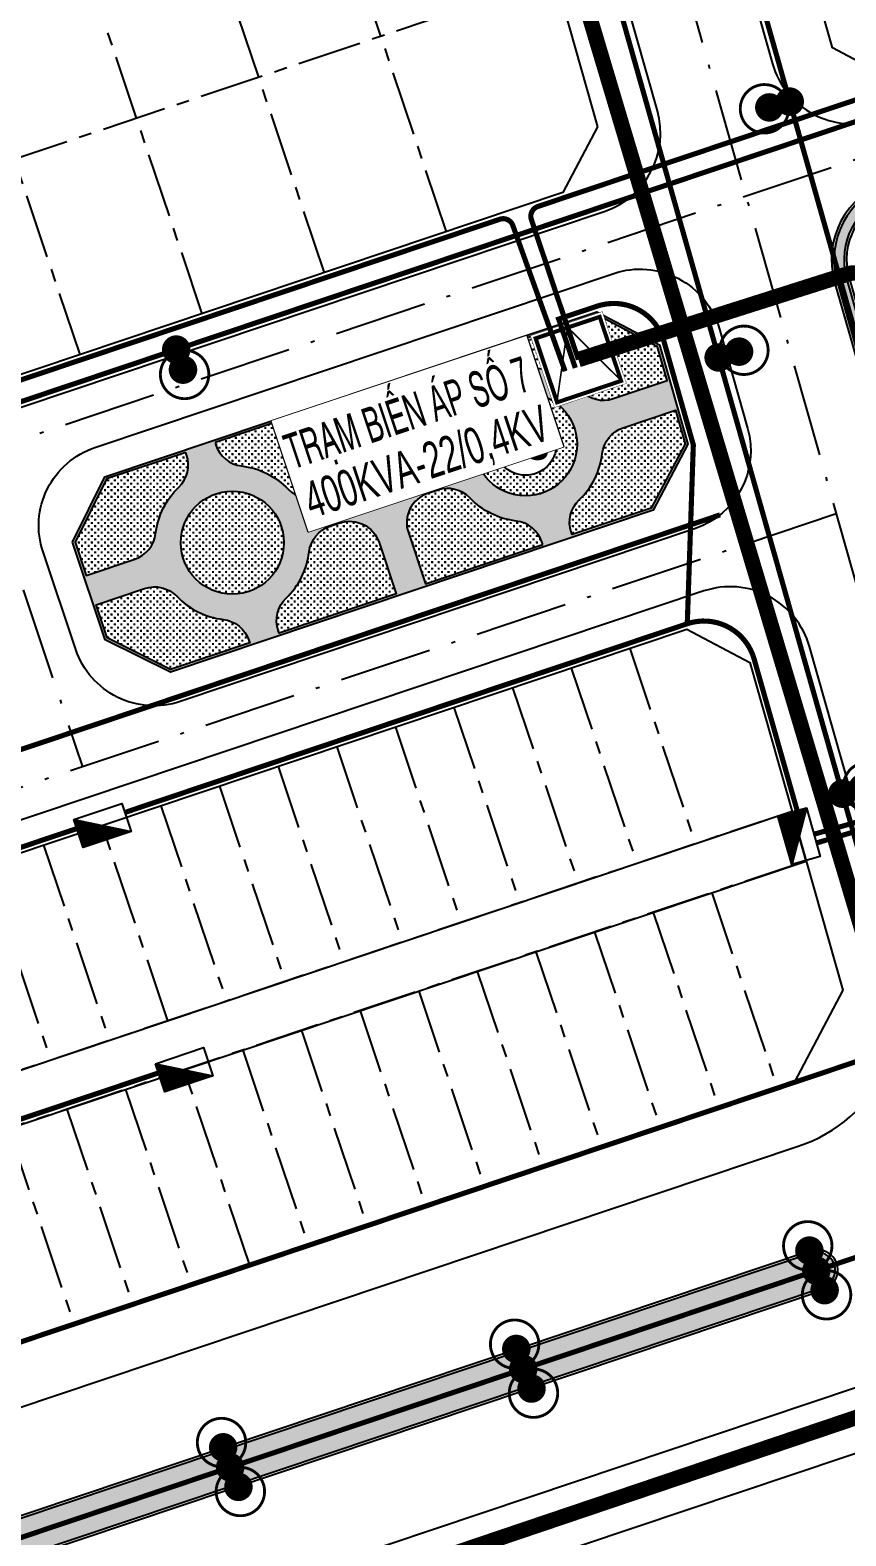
# Model space of a CAD drawing. Header units: metres. Extents: x 566107 to 571261, y 2062953 to 2068466.
# Drawn here: x 568431.6 to 568510.7, y 2065959.3 to 2066105.4 of the extents above; entities that cross this region are included whole.
import ezdxf
from ezdxf.enums import TextEntityAlignment as Align

# ---------------------------------------------------------------- set-up
doc = ezdxf.new("R2010")
doc.units = ezdxf.units.M
for name, pattern in [('ACAD_ISO10W100', [18.5, 12, -3, 0.5, -3]), ('CENTER', [2, 1.25, -0.25, 0.25, -0.25]), ('DOT', [0.25, 0, -0.25]), ('HIDDEN', [0.375, 0.25, -0.125])]:
    doc.linetypes.add(name, pattern=pattern)
for name, color, linetype in [('BoThamCo', 94, 'CONTINUOUS'), ('ChiaLo', 128, 'CENTER'), ('Dien', 1, 'CONTINUOUS'), ('Dien CS', 2, 'CONTINUOUS'), ('DIEN QH', 6, 'CONTINUOUS'), ('Dien SH', 6, 'CONTINUOUS'), ('DIENQH', 1, 'CONTINUOUS'), ('ghi_chu', 7, 'CONTINUOUS'), ('hacth sdd', 8, 'CONTINUOUS'), ('hatchViaHe+LogDg', 129, 'CONTINUOUS'), ('LogDg', 7, 'CONTINUOUS'), ('RANHGIOI', 2, 'HIDDEN'), ('TimDg', 222, 'CONTINUOUS'), ('ViaHeS', 32, 'CONTINUOUS')]:
    doc.layers.add(name, color=color, linetype=linetype)
doc.styles.add('ARIALB', font='VHARIALB.TTF', dxfattribs={"width": 0.75})
doc.styles.add('KTEN', font='VHARIALN.TTF')
doc.styles.get("Standard").update_dxf_attribs({"font": 'VHARIALN.TTF'})
doc.styles.add('style3', font='VHARIALN.TTF')
doc.linetypes.add('DD0', pattern='A,12.7,-5.08,["0,4kV",Standard,S=2.54,R=0,X=-2.54,Y=-1.27],-9.35', length=27.13)
doc.linetypes.add('DIEN22KV', pattern='A,12.7,-5.08,["22KV",Standard,S=2.54,R=0,X=-2.54,Y=-1.27],-9.08', length=26.86)
doc.linetypes.add('DIEN35KV', pattern='A,12.7,-5.08,["35KV",Standard,S=2.54,R=0,X=-2.54,Y=-1.27],-9.08', length=26.86)
doc.linetypes.add('DIENCS_LINE', pattern='A,12.7,-5.08,["CS",Standard,S=2.54,R=0,X=-2.54,Y=-1.27],-6.35', length=24.13)
pattern_1 = [(0, (568078.4122556136, 2065965.172538756), (0.3175, 0.3175), [0.15875, -0.4762500000000001]), (90, (568078.4916306136, 2065965.093163756), (-0.3175, 0.3175), [0.15875, -0.4762500000000001])]

# ---------------------------------------------------------------- blocks, each defined once
blk = doc.blocks.new('dsl')
at = {"color": 158, "linetype": 'DOT'}
blk.add_wipeout([(0, 1.5), (0.33644860936327353, 1.4617805352900177), (0.7271365341730276, 1.3119727361482205), (1.0179708990035576, 1.1016965319868746), (1.2342348857782783, 0.8524460373446345), (1.3543988210148825, 0.6446734317579512), (1.4417184349149323, 0.4140627419110956), (1.5, 0), (1.4408082852605588, -0.41721874987695173), (1.3263853264506624, -0.7005012247245759), (1.1508682344574481, -0.9620303045958281), (0.9135099182603594, -1.1897477167658508), (0.6119164755800454, -1.3695102143101394), (0.38024214177858096, -1.4510051391553134), (0, -1.5), (-0.4646015835460416, -1.4262346820905236), (-0.7918897030176879, -1.2739351231138016), (-1.1446356684900818, -0.9694375619291122), (-1.3156433532713265, -0.7204738487488953), (-1.4267119241412873, -0.46313398238271475), (-1.493310356047019, -0.14150682114990332), (-1.5, 0), (-1.4614062352338948, 0.3380707260221243), (-1.3372086829040484, 0.6796123441309305), (-1.1726255954709188, 0.9353871992789777), (-0.9171726725762708, 1.1869264040143435), (-0.6270318645983934, 1.362655877601469), (-0.2542087298352414, 1.478302378207502)], dxfattribs=at).dxf.layer = 'ghi_chu'
at = {"layer": 'ghi_chu', "color": 32}
blk.add_circle((0, 0), 1.5, dxfattribs=at)
at = {"layer": 'ghi_chu', "style": 'ARIALB'}
blk.add_attdef('01', text='', height=1.5, dxfattribs=at).set_placement((0, -0.75), align=Align.CENTER)
blk = doc.blocks.new('tbaQH')
at = {"layer": 'DIEN QH', "color": 1, "const_width": 0.1866239999999999}
blk.add_lwpolyline([(-9.053417123966673, -9.007060043565934), (10.1559498450525, -9.007060043007142), (10.1559498450525, 10.20230692489444), (-9.053417124525467, 10.20230692489444)], close=True, dxfattribs=at)
at = {"linetype": 'Continuous'}
blk.add_wipeout([(-9.053417123966673, 10.202306924961597), (10.155949845285077, 10.202306924961597), (10.155949845285077, -9.007060043565934), (-9.053417123966673, -9.007060043565934)], dxfattribs=at).dxf.layer = 'DIEN QH'
at = {"layer": 'DIEN QH', "color": 1}
for points, const_width in [([(-8.0465038792424, -8.003846961498269), (9.150037197283643, -8.003846961498269), (9.150037197283643, 9.192694115027777), (-8.0465038792424, 9.192694115027777)], 1.0368), ([(-8.113529908769587, -8.003846961498269), (9.207057257256647, -8.003846961498269), (0.5517666584618294, 9.234575191088013)], 0.4147199999999999)]:
    blk.add_lwpolyline(points, close=True, dxfattribs=dict(at, const_width=const_width))
blk = doc.blocks.new('cluong')
at = {"linetype": 'Continuous'}
blk.add_wipeout([(-8.175465915530367, 4.082034842994972), (9.200717352745414, 4.082034842982694), (9.200717352745414, -3.489652347628521), (-8.175465915530367, -3.489652347628862)], dxfattribs=at).dxf.layer = 'DIEN QH'
at = {"layer": 'DIENQH', "color": 4}
blk.add_lwpolyline([(-8.175465915530367, 4.082034842982694), (9.200717352745414, 4.082034842982694), (9.200717352745414, -3.489652347628635), (-8.175465915530367, -3.489652347628635)], close=True, dxfattribs=at)
at = {"linetype": 'Continuous'}
blk.add_wipeout([(-8.17546591553105, 4.082034842982807), (9.20071735274405, 4.082034842982807), (9.20071735274405, -3.4896523476286347), (-8.17546591553105, -3.4896523476286347)], dxfattribs=at).dxf.layer = 'DIEN QH'
at = {"layer": 'DIENQH', "color": 7, "style": 'style3', "width": 0.75}
for tag, p in [('TENTBA', (-3.678088293129804, 0.9659584685280151)), ('CONGTBA', (-4.848835408351988, -2.704138502759406))]:
    blk.add_attdef(tag, p, '', height=2.399999999906868, dxfattribs=at)
blk = doc.blocks.new('TCT')
at = {"layer": 'Dien SH', "linetype": 'ACAD_ISO10W100'}
h = blk.add_hatch(dxfattribs=at)
h.set_pattern_fill('ANSI31', color=8, scale=0.2, angle=359.8821450780735, style=0)
h.set_pattern_definition([(44.88214507807346, (4489.845164539991, -1045.592616699636), (-0.01764126996163365, 0.01771399430226742), [])])
h.paths.add_polyline_path([(-0.8581047976622358, 0.5049081214237958), (-2.414953387225978, -0.262628068914637), (-2.417317806510255, -1.412101125111803), (2.405679001938552, -1.422021833481267)])
h.paths.add_polyline_path([(-0.8581047976622358, 0.5049081214237958), (-2.411488130805083, 1.422021833714098), (-2.414953387225978, -0.262628068914637)])
at = {"layer": 'Dien SH', "color": 4, "linetype": 'ACAD_ISO10W100'}
blk.add_line((-2.411508536781184, 1.412101365625858), (2.4115085368976, -1.412101365625858), dxfattribs=at)
at = {"layer": 'Dien SH', "color": 4, "linetype": 'Continuous'}
blk.add_lwpolyline([(-2.411508536781184, 1.412101365625858), (2.411508677410893, 1.412101125577465), (2.4115085368976, -1.412101365625858), (-2.411508677876554, -1.412101125344634)], close=True, dxfattribs=at)
blk = doc.blocks.new('cs12')
at = {"layer": 'Dien CS', "color": 7, "linetype": 'Continuous', "ltscale": 20}
for points, const_width in [([(1.738124508876354, 0.9654597032349557, 1), (-1.738124508876354, 4.129747934639454, 1)], 0.2765145599999999), ([(0.5112130908528343, 1.592490859562531, 1), (-0.5112130909692496, 2.523163869744167, 1)], 1.3825728), ([(0.5112130906200036, 0.4653365048579872, -1), (-0.5112130905035883, -0.4653365048579872, -1)], 1.3825728)]:
    blk.add_lwpolyline(points, format="xyb", close=True, dxfattribs=dict(at, const_width=const_width))
blk = doc.blocks.new('CS01')
at = {"layer": 'Dien CS', "color": 7, "linetype": 'Continuous', "ltscale": 20}
for points, const_width in [([(0.5112130906200036, 0.4653365048579872, -1), (-0.5112130906200036, -0.4653365048579872, -1)], 1.3825728), ([(1.738124508876354, -0.965459703002125, -1), (-1.738124508527108, -4.129747934872285, -1)], 0.2765145599999999), ([(0.5112130909692496, -1.592490859562531, -1), (-0.511213090736419, -2.523163869744167, -1)], 1.3825728)]:
    blk.add_lwpolyline(points, format="xyb", close=True, dxfattribs=dict(at, const_width=const_width))

msp = doc.modelspace()

# ---------------------------------------------------------------- hatches: boundary and pattern name
at = {"layer": 'hacth sdd'}
h = msp.add_hatch(dxfattribs=at)
h.set_pattern_fill('CROSS', color=64, scale=0.05, style=0)
h.set_pattern_definition([(0, (568509.6369455474, 2066071.722147019), (0.3175, 0.3175), [0.15875, -0.4762500000000001]), (90, (568509.7163205474, 2066071.642772019), (-0.3175, 0.3175), [0.15875, -0.4762500000000001])])
edge = h.paths.add_edge_path()
edge.add_arc((568517.3448232812, 2066083.10775291), 7.750000000162574, 108.5514997310788, 195.847635484185)
edge.add_line((568509.8893907969, 2066080.991381848), (568512.4184256666, 2066072.082240604))
edge.add_arc((568512.8994213109, 2066072.218780672), 0.5000000000263506, 195.8476354566438, 285.8476354731199)
edge.add_arc((568512.8994213106, 2066072.218780672), 0.5000000002337133, 285.8476354915003, 375.8476354786671)
edge.add_line((568513.380416955, 2066072.355320741), (568510.8513820854, 2066081.264461985))
edge.add_arc((568517.3448232809, 2066083.10775291), 6.749999999734002, 108.55149973139831, 195.8476354869036, ccw=False)
edge.add_line((568515.1972640762, 2066089.507009856), (568554.7653288923, 2066102.785858092))
edge.add_arc((568554.6062504327, 2066103.259877125), 0.4999999998644963, 288.5514997353313, 378.5514997479784)
edge.add_arc((568554.6062504324, 2066103.259877126), 0.4999999999741136, 18.55149968890169, 108.5514997141958)
edge.add_line((568554.447171973, 2066103.733896159), (568514.8791071571, 2066090.455047922))
h = msp.add_hatch(dxfattribs=at)
h.set_pattern_fill('CROSS', color=64, scale=0.05, style=0)
h.set_pattern_definition(pattern_1)
edge = h.paths.add_edge_path()
edge.add_line((568477.9726287668, 2066074.904985123), (568478.0563571748, 2066074.655492771))
edge.add_arc((568480.9004713725, 2066075.609963529), 2.99999999966623, 198.5514997416406, 263.174566222703)
edge.add_arc((568479.6526016312, 2066065.1843786), 7.500000000323438, 43.928433254423226, 83.17456621341228, ccw=False)
edge.add_arc((568487.2147742867, 2066072.468851452), 2.999999999623991, 223.9284332639866, 288.5514997444557)
edge.add_line((568488.1692450449, 2066069.624737254), (568493.3879332124, 2066071.376103374))
edge.add_line((568493.3879332124, 2066071.376103374), (568492.4555682057, 2066074.660586176))
edge.add_line((568492.4555682057, 2066074.660586176), (568486.5393228115, 2066077.779925574))
edge.add_line((568486.5393228115, 2066077.779925574), (568477.9726287668, 2066074.904985123))
h = msp.add_hatch(dxfattribs=at)
h.set_pattern_fill('CROSS', color=64, scale=0.05, style=0)
h.set_pattern_definition(pattern_1)
edge = h.paths.add_edge_path()
edge.add_line((568475.1285145686, 2066073.950514365), (568463.7520577757, 2066070.132631335))
edge.add_line((568463.7520577757, 2066070.132631335), (568465.4223816019, 2066065.155431488))
edge.add_arc((568468.2664958005, 2066066.109902246), 3.00000000029064, 198.5514997282575, 288.5514997205192)
edge.add_line((568469.2209665577, 2066063.265788047), (568470.1814874603, 2066063.588134145))
edge.add_arc((568469.2270167026, 2066066.432248343), 3.000000000069907, 288.5514997296723, 353.1745662053063)
edge.add_arc((568479.652601631, 2066065.1843786), 7.499999999638825, 133.9284332631316, 173.174566204725, ccw=False)
edge.add_arc((568472.368128778, 2066072.746551255), 3.000000000857007, 313.9284332659994, 378.5514997338594)
edge.add_line((568475.212242977, 2066073.701022013), (568475.1285145688, 2066073.950514365))
h = msp.add_hatch(dxfattribs=at)
h.set_pattern_fill('CROSS', color=64, scale=0.05, style=0)
h.set_pattern_definition(pattern_1)
edge = h.paths.add_edge_path()
edge.add_arc((568479.6526016314, 2066065.1843786), 5, 0, 360)
h = msp.add_hatch(dxfattribs=at)
h.set_pattern_fill('CROSS', color=64, scale=0.05, style=0)
h.set_pattern_definition(pattern_1)
edge = h.paths.add_edge_path()
edge.add_line((568449.5314867846, 2066065.360277547), (568449.6152151925, 2066065.110785194))
edge.add_arc((568452.4593293904, 2066066.065255952), 2.999999999702519, 198.5514997367175, 263.1745662133441)
edge.add_arc((568451.2114596486, 2066055.639671023), 7.499999999874913, 43.928433263155114, 83.17456621210653, ccw=False)
edge.add_arc((568458.7736323038, 2066062.924143875), 3.000000000133208, 223.9284332484441, 288.5514997240419)
edge.add_line((568459.7281030612, 2066060.080029677), (568460.6886239629, 2066060.402375775))
edge.add_arc((568459.7341532053, 2066063.246489973), 2.999999999849175, 288.5514997310871, 378.551499733888)
edge.add_line((568462.5782674036, 2066064.200960731), (568460.9079435774, 2066069.178160577))
edge.add_line((568460.9079435774, 2066069.178160577), (568449.5314867846, 2066065.360277546))
h = msp.add_hatch(dxfattribs=at)
h.set_pattern_fill('CROSS', color=64, scale=0.05, style=0)
h.set_pattern_definition(pattern_1)
edge = h.paths.add_edge_path()
edge.add_line((568489.1237158024, 2066066.780623055), (568494.2080867046, 2066068.486912961))
edge.add_line((568494.2080867046, 2066068.486912961), (568495.1358908078, 2066065.218497051))
edge.add_line((568495.1358908078, 2066065.218497051), (568491.8544866587, 2066058.994874127))
edge.add_line((568491.8544866587, 2066058.994874127), (568484.1766886921, 2066056.418242834))
edge.add_line((568484.1766886921, 2066056.418242834), (568484.0929602843, 2066056.667735186))
edge.add_arc((568486.9370744826, 2066057.622205944), 3.000000000107694, 133.9284332515878, 198.551499738811, ccw=False)
edge.add_arc((568479.6526016314, 2066065.1843786), 7.499999999952647, 313.9284332524781, 353.174566203276)
edge.add_arc((568490.0781865598, 2066063.936508857), 2.999999999850977, 108.551499731087, 173.1745662091931, ccw=False)
h = msp.add_hatch(dxfattribs=at)
h.set_pattern_fill('CROSS', color=64, scale=0.05, style=0)
h.set_pattern_definition(pattern_1)
edge = h.paths.add_edge_path()
edge.add_line((568446.6873725861, 2066064.405806789), (568439.0095746199, 2066061.829175497))
edge.add_line((568439.0095746199, 2066061.829175497), (568435.9524128438, 2066055.683630532))
edge.add_line((568435.9524128438, 2066055.683630532), (568437.0330158329, 2066052.463669858))
edge.add_line((568437.0330158329, 2066052.463669858), (568441.7403454769, 2066054.043426569))
edge.add_arc((568440.7858747193, 2066056.887540767), 3.000000000069907, 288.5514997296723, 353.1745662050421)
edge.add_arc((568451.2114596482, 2066055.639671024), 7.500000000387709, 133.9284332563211, 173.174566201827, ccw=False)
edge.add_arc((568443.9269867965, 2066063.201843679), 2.999999999633228, 313.9284332545552, 378.5514997289935)
edge.add_line((568446.7711009943, 2066064.156314437), (568446.6873725863, 2066064.405806789))
h = msp.add_hatch(dxfattribs=at)
h.set_pattern_fill('CROSS', color=64, scale=0.05, style=0)
h.set_pattern_definition(pattern_1)
edge = h.paths.add_edge_path()
edge.add_arc((568451.2114596479, 2066055.639671024), 5, 0, 360)
h = msp.add_hatch(dxfattribs=at)
h.set_pattern_fill('CROSS', color=64, scale=0.05, style=0)
h.set_pattern_definition(pattern_1)
edge = h.paths.add_edge_path()
edge.add_line((568481.332574494, 2066055.463772076), (568481.2488460855, 2066055.713264429))
edge.add_arc((568478.4047318866, 2066054.758793672), 3.000000000547661, 18.55149972191972, 83.17456618843818)
edge.add_arc((568479.6526016304, 2066065.1843786), 7.499999999481728, 223.9284332631081, 263.17456620726847, ccw=False)
edge.add_arc((568472.0904289755, 2066057.899905748), 3.000000000049365, 43.92843324998658, 108.5514997254566)
edge.add_line((568471.1359582181, 2066060.744019947), (568470.1754373156, 2066060.421673849))
edge.add_arc((568471.1299080732, 2066057.577559651), 3.000000000069907, 108.5514997296723, 198.5514997310871)
edge.add_line((568468.2857938751, 2066056.623088893), (568469.9561177009, 2066051.645889046))
edge.add_line((568469.9561177009, 2066051.645889046), (568481.3325744941, 2066055.463772077))
h = msp.add_hatch(dxfattribs=at)
h.set_pattern_fill('CROSS', color=64, scale=0.05, style=0)
h.set_pattern_definition(pattern_1)
edge = h.paths.add_edge_path()
edge.add_line((568460.6825738187, 2066057.235915479), (568461.6430947208, 2066057.558261576))
edge.add_arc((568462.5975654782, 2066054.714147378), 2.99999999999583, 18.55149972545661, 108.55149972545661, ccw=False)
edge.add_line((568465.4416796765, 2066055.668618135), (568467.1120035026, 2066050.691418289))
edge.add_line((568467.1120035026, 2066050.691418289), (568455.73554671, 2066046.873535258))
edge.add_line((568455.73554671, 2066046.873535258), (568455.6518183015, 2066047.12302761))
edge.add_arc((568458.4959325, 2066048.077498368), 3.000000000328427, 133.928433261078, 198.5514997373963, ccw=False)
edge.add_arc((568451.2114596486, 2066055.639671023), 7.49999999928806, 313.928433254899, 353.1745662008758)
edge.add_arc((568461.6370445768, 2066054.39180128), 3.000000000313338, 108.551499733888, 173.17456621025, ccw=False)
h = msp.add_hatch(dxfattribs=at)
h.set_pattern_fill('CROSS', color=64, scale=0.05, style=0)
h.set_pattern_definition(pattern_1)
edge = h.paths.add_edge_path()
edge.add_arc((568443.6492869927, 2066048.355198172), 2.999999999997328, 43.928433268849176, 108.55149973951839, ccw=False)
edge.add_arc((568451.2114596488, 2066055.639671024), 7.500000000533391, 223.9284332506741, 263.1745661992836)
edge.add_arc((568449.963589905, 2066045.214086095), 2.999999999966568, 18.551499744441514, 83.17456620945728, ccw=False)
edge.add_line((568452.807704103, 2066046.168556853), (568452.8914325113, 2066045.9190645))
edge.add_line((568452.8914325113, 2066045.9190645), (568445.2136345448, 2066043.342433208))
edge.add_line((568445.2136345448, 2066043.342433208), (568439.0680895804, 2066046.399594983))
edge.add_line((568439.0680895804, 2066046.399594983), (568437.9874865905, 2066049.61955566))
edge.add_line((568437.9874865905, 2066049.61955566), (568442.6948162346, 2066051.19931237))
h = msp.add_hatch(dxfattribs=at)
h.set_pattern_fill('CROSS', color=64, scale=0.05, style=0)
h.set_pattern_definition([(0, (568124.4922125977, 2065856.434559209), (0.3175, 0.3175), [0.15875, -0.4762500000000001]), (90, (568124.5715875977, 2065856.355184209), (-0.3175, 0.3175), [0.15875, -0.4762500000000001])])
edge = h.paths.add_edge_path()
edge.add_line((568507.4016826156, 2065986.683880588), (568218.8903567226, 2065889.860896478))
edge.add_arc((568219.1289744121, 2065889.149867929), 0.7499999998152637, 108.551499739547, 198.5514997423194)
edge.add_line((568218.4179458625, 2065888.911250239), (568219.0542454217, 2065887.015216656))
edge.add_arc((568219.7652739711, 2065887.253834346), 0.7499999998145147, 198.5514997114234, 288.5514997311157)
edge.add_line((568220.0038916605, 2065886.542805796), (568508.5152175536, 2065983.365789906))
edge.add_arc((568507.9584500846, 2065985.024835247), 1.749977559046246, 288.5514997359101, 468.5514997322966)
at = {"layer": 'hatchViaHe+LogDg'}
h = msp.add_hatch(dxfattribs=at)
h.set_pattern_fill('PHANTSQR', color=256, angle=322.0000000000001, style=0, pattern_type=2)
h.set_pattern_definition([(322.0000000000001, (568435.7454979595, 2066043.023224545), (0.6156614753256582, 0.788010753606722), [0.18, -0.15, 0.18, -0.15, 0.18, -0.16]), (52.00000000000006, (568436.5197207709, 2066042.519856848), (-0.788010753606722, 0.6156614753256582), [0.18, -0.15, 0.18, -0.15, 0.18, -0.16])])
h.paths.add_polyline_path([(568435.6824570992, 2066055.702263859), (568438.8318628336, 2066062.033238785), (568486.5612483298, 2066078.050986162), (568492.6668393456, 2066074.831814316), (568495.4037279196, 2066065.190457779), (568492.0289382746, 2066058.789716741), (568445.1950012181, 2066043.072477463), (568438.8640262914, 2066046.221883198)])
edge = h.paths.add_edge_path(flags=16)
edge.add_line((568475.1285145686, 2066073.950514365), (568463.7520577757, 2066070.132631335))
edge.add_line((568463.7520577757, 2066070.132631335), (568465.4223816019, 2066065.155431488))
edge.add_arc((568468.2664958005, 2066066.109902246), 3.00000000029064, 198.5514997282575, 288.5514997205192)
edge.add_line((568469.2209665577, 2066063.265788047), (568470.1814874603, 2066063.588134145))
edge.add_arc((568469.2270167026, 2066066.432248343), 3.000000000069907, 288.5514997296723, 353.1745662053063)
edge.add_arc((568479.652601631, 2066065.1843786), 7.499999999638825, 133.9284332631316, 173.174566204725, ccw=False)
edge.add_arc((568472.368128778, 2066072.746551255), 3.000000000857007, 313.9284332659994, 378.5514997338594)
edge.add_line((568475.212242977, 2066073.701022013), (568475.1285145688, 2066073.950514365))
edge = h.paths.add_edge_path(flags=16)
edge.add_line((568489.1237158024, 2066066.780623055), (568494.2080867046, 2066068.486912961))
edge.add_line((568494.2080867046, 2066068.486912961), (568495.1358908078, 2066065.218497051))
edge.add_line((568495.1358908078, 2066065.218497051), (568491.8544866587, 2066058.994874127))
edge.add_line((568491.8544866587, 2066058.994874127), (568484.1766886921, 2066056.418242834))
edge.add_line((568484.1766886921, 2066056.418242834), (568484.0929602843, 2066056.667735186))
edge.add_arc((568486.9370744826, 2066057.622205944), 3.000000000107694, 133.9284332515878, 198.551499738811, ccw=False)
edge.add_arc((568479.6526016314, 2066065.1843786), 7.499999999952647, 313.9284332524781, 353.174566203276)
edge.add_arc((568490.0781865598, 2066063.936508857), 2.999999999850977, 108.551499731087, 173.1745662091931, ccw=False)
edge = h.paths.add_edge_path(flags=16)
edge.add_line((568477.9726287668, 2066074.904985123), (568478.0563571748, 2066074.655492771))
edge.add_arc((568480.9004713725, 2066075.609963529), 2.99999999966623, 198.5514997416406, 263.174566222703)
edge.add_arc((568479.6526016312, 2066065.1843786), 7.500000000323438, 43.928433254423226, 83.17456621341228, ccw=False)
edge.add_arc((568487.2147742867, 2066072.468851452), 2.999999999623991, 223.9284332639866, 288.5514997444557)
edge.add_line((568488.1692450449, 2066069.624737254), (568493.3879332124, 2066071.376103374))
edge.add_line((568493.3879332124, 2066071.376103374), (568492.4555682057, 2066074.660586176))
edge.add_line((568492.4555682057, 2066074.660586176), (568486.5393228115, 2066077.779925574))
edge.add_line((568486.5393228115, 2066077.779925574), (568477.9726287668, 2066074.904985123))
edge = h.paths.add_edge_path(flags=16)
edge.add_arc((568479.6526016314, 2066065.1843786), 5, 0, 360)
edge = h.paths.add_edge_path(flags=16)
edge.add_line((568481.332574494, 2066055.463772076), (568481.2488460855, 2066055.713264429))
edge.add_arc((568478.4047318866, 2066054.758793672), 3.000000000547661, 18.55149972191972, 83.17456618843818)
edge.add_arc((568479.6526016304, 2066065.1843786), 7.499999999481728, 223.9284332631081, 263.17456620726847, ccw=False)
edge.add_arc((568472.0904289755, 2066057.899905748), 3.000000000049365, 43.92843324998658, 108.5514997254566)
edge.add_line((568471.1359582181, 2066060.744019947), (568470.1754373156, 2066060.421673849))
edge.add_arc((568471.1299080732, 2066057.577559651), 3.000000000069907, 108.5514997296723, 198.5514997310871)
edge.add_line((568468.2857938751, 2066056.623088893), (568469.9561177009, 2066051.645889046))
edge.add_line((568469.9561177009, 2066051.645889046), (568481.3325744941, 2066055.463772077))
edge = h.paths.add_edge_path(flags=16)
edge.add_line((568446.6873725861, 2066064.405806789), (568439.0095746199, 2066061.829175497))
edge.add_line((568439.0095746199, 2066061.829175497), (568435.9524128438, 2066055.683630532))
edge.add_line((568435.9524128438, 2066055.683630532), (568437.0330158329, 2066052.463669858))
edge.add_line((568437.0330158329, 2066052.463669858), (568441.7403454769, 2066054.043426569))
edge.add_arc((568440.7858747193, 2066056.887540767), 3.000000000069907, 288.5514997296723, 353.1745662050421)
edge.add_arc((568451.2114596482, 2066055.639671024), 7.500000000387709, 133.9284332563211, 173.174566201827, ccw=False)
edge.add_arc((568443.9269867965, 2066063.201843679), 2.999999999633228, 313.9284332545552, 378.5514997289935)
edge.add_line((568446.7711009943, 2066064.156314437), (568446.6873725863, 2066064.405806789))
edge = h.paths.add_edge_path(flags=16)
edge.add_line((568460.6825738187, 2066057.235915479), (568461.6430947208, 2066057.558261576))
edge.add_arc((568462.5975654782, 2066054.714147378), 2.99999999999583, 18.55149972545661, 108.55149972545661, ccw=False)
edge.add_line((568465.4416796765, 2066055.668618135), (568467.1120035026, 2066050.691418289))
edge.add_line((568467.1120035026, 2066050.691418289), (568455.73554671, 2066046.873535258))
edge.add_line((568455.73554671, 2066046.873535258), (568455.6518183015, 2066047.12302761))
edge.add_arc((568458.4959325, 2066048.077498368), 3.000000000328427, 133.928433261078, 198.5514997373963, ccw=False)
edge.add_arc((568451.2114596486, 2066055.639671023), 7.49999999928806, 313.928433254899, 353.1745662008758)
edge.add_arc((568461.6370445768, 2066054.39180128), 3.000000000313338, 108.551499733888, 173.17456621025, ccw=False)
edge = h.paths.add_edge_path(flags=16)
edge.add_line((568449.5314867846, 2066065.360277547), (568449.6152151925, 2066065.110785194))
edge.add_arc((568452.4593293904, 2066066.065255952), 2.999999999702519, 198.5514997367175, 263.1745662133441)
edge.add_arc((568451.2114596486, 2066055.639671023), 7.499999999874913, 43.928433263155114, 83.17456621210653, ccw=False)
edge.add_arc((568458.7736323038, 2066062.924143875), 3.000000000133208, 223.9284332484441, 288.5514997240419)
edge.add_line((568459.7281030612, 2066060.080029677), (568460.6886239629, 2066060.402375775))
edge.add_arc((568459.7341532053, 2066063.246489973), 2.999999999849175, 288.5514997310871, 378.551499733888)
edge.add_line((568462.5782674036, 2066064.200960731), (568460.9079435774, 2066069.178160577))
edge.add_line((568460.9079435774, 2066069.178160577), (568449.5314867846, 2066065.360277546))
edge = h.paths.add_edge_path(flags=16)
edge.add_arc((568451.2114596479, 2066055.639671024), 5, 0, 360)
edge = h.paths.add_edge_path(flags=16)
edge.add_arc((568443.6492869927, 2066048.355198172), 2.999999999997328, 43.928433268849176, 108.55149973951839, ccw=False)
edge.add_arc((568451.2114596488, 2066055.639671024), 7.500000000533391, 223.9284332506741, 263.1745661992836)
edge.add_arc((568449.963589905, 2066045.214086095), 2.999999999966568, 18.551499744441514, 83.17456620945728, ccw=False)
edge.add_line((568452.807704103, 2066046.168556853), (568452.8914325113, 2066045.9190645))
edge.add_line((568452.8914325113, 2066045.9190645), (568445.2136345448, 2066043.342433208))
edge.add_line((568445.2136345448, 2066043.342433208), (568439.0680895804, 2066046.399594983))
edge.add_line((568439.0680895804, 2066046.399594983), (568437.9874865905, 2066049.61955566))
edge.add_line((568437.9874865905, 2066049.61955566), (568442.6948162346, 2066051.19931237))

# ---------------------------------------------------------------- linework, layer by layer
at = {"layer": 'BoThamCo'}
for points in [[(568514.8791071571, 2066090.455047922, 0.4004581229580766), (568509.8893907969, 2066080.991381848), (568512.4184256666, 2066072.082240604, 0.41421356243522), (568513.0359613793, 2066071.737785028, 0.4142135623651709), (568513.380416955, 2066072.355320741), (568510.8513820854, 2066081.264461985, -0.4004581229621962), (568515.1972640762, 2066089.507009856), (568554.7653288923, 2066102.785858092, 0.4142135624363085), (568555.0802694656, 2066103.418955585, 0.4142135626198518), (568554.447171973, 2066103.733896159)], [(568507.4016826156, 2065986.683880588), (568218.8903567226, 2065889.860896478, 0.4142135623253476), (568218.4179458625, 2065888.911250239), (568219.0542454217, 2065887.015216656, 0.4142135623537703), (568220.0038916605, 2065886.542805796), (568508.5152175536, 2065983.365789906, 1)]]:
    msp.add_lwpolyline(points, format="xyb", close=True, dxfattribs=at)
for points in [[(568477.9726287668, 2066074.904985123), (568478.0563571748, 2066074.655492771, 0.2896898633403228), (568480.5439371611, 2066072.631224978, -0.1729372986812072), (568485.0541535285, 2066070.387573494, 0.2896898633198807), (568488.1692450449, 2066069.624737254), (568493.3879332124, 2066071.376103374), (568492.4555682057, 2066074.660586176), (568486.5393228115, 2066077.779925574), (568477.9726287668, 2066074.904985123)], [(568475.1285145686, 2066073.950514365), (568463.7520577757, 2066070.132631335), (568465.4223816019, 2066065.155431488, 0.4142135623623198), (568469.2209665577, 2066063.265788047), (568470.1814874603, 2066063.588134145, 0.2896898633119416), (568472.2057552538, 2066066.075714131, -0.1729372986037905), (568474.4494067365, 2066070.585930496, 0.2896898632695342), (568475.212242977, 2066073.701022013), (568475.1285145688, 2066073.950514365)], [(568449.5314867846, 2066065.360277547), (568449.6152151925, 2066065.110785194, 0.2896898633056546), (568452.1027951785, 2066063.086517401, -0.172937298639982), (568456.6130115447, 2066060.842865918, 0.2896898632985994), (568459.7281030612, 2066060.080029677), (568460.6886239629, 2066060.402375775, 0.4142135623766379), (568462.5782674036, 2066064.200960731), (568460.9079435774, 2066069.178160577), (568449.5314867846, 2066065.360277546)], [(568489.1237158024, 2066066.780623055), (568494.2080867046, 2066068.486912961), (568495.1358908078, 2066065.218497051), (568491.8544866587, 2066058.994874127), (568484.1766886921, 2066056.418242834), (568484.0929602843, 2066056.667735186, -0.2896898633655384), (568484.855796525, 2066059.782826703, 0.1729372986439403), (568487.0994480089, 2066064.293043069, -0.2896898633085283), (568489.1237158022, 2066066.780623055)], [(568446.6873725861, 2066064.405806789), (568439.0095746199, 2066061.829175497), (568435.9524128438, 2066055.683630532), (568437.0330158329, 2066052.463669858), (568441.7403454769, 2066054.043426569, 0.2896898633052505), (568443.7646132703, 2066056.531006555, -0.1729372986213363), (568446.0082647539, 2066061.041222921, 0.289689863299271), (568446.7711009943, 2066064.156314437), (568446.6873725863, 2066064.405806789)], [(568481.332574494, 2066055.463772076), (568481.2488460855, 2066055.713264429, 0.289689863261085), (568478.7612660999, 2066057.737532223, -0.1729372986122044), (568474.2510497345, 2066059.981183706, 0.2896898632959254), (568471.1359582181, 2066060.744019947), (568470.1754373156, 2066060.421673849, 0.4142135623910291), (568468.2857938751, 2066056.623088893), (568469.9561177009, 2066051.645889046), (568481.3325744941, 2066055.463772077)], [(568460.6825738187, 2066057.235915479), (568461.6430947208, 2066057.558261576, -0.4142135623623198), (568465.4416796765, 2066055.668618135), (568467.1120035026, 2066050.691418289), (568455.73554671, 2066046.873535258), (568455.6518183015, 2066047.12302761, -0.2896898633082902), (568456.414654542, 2066050.238119127, 0.1729372986213363), (568458.6583060254, 2066054.748335492, -0.2896898633019725), (568460.682573819, 2066057.235915478)], [(568442.6948162346, 2066051.19931237, -0.2896898632825433), (568445.809907751, 2066050.43647613, 0.1729372986360137), (568450.3201241171, 2066048.192824646, -0.2896898632691242), (568452.807704103, 2066046.168556853), (568452.8914325113, 2066045.9190645), (568445.2136345448, 2066043.342433208), (568439.0680895804, 2066046.399594983), (568437.9874865905, 2066049.61955566), (568442.6948162346, 2066051.19931237)]]:
    msp.add_lwpolyline(points, format="xyb", dxfattribs=at)
for centre in [(568479.6526016314, 2066065.1843786), (568451.2114596479, 2066055.639671024)]:
    msp.add_circle(centre, 5, dxfattribs=at)
at = {"layer": 'ChiaLo', "ltscale": 5}
for points in [[(568471.9874643803, 2066085.817815428), (568459.2611876114, 2066123.739338071)], [(568460.1369885543, 2066081.840853938), (568447.4107117854, 2066119.762376581)], [(568448.2865127282, 2066077.863892447), (568435.5602359594, 2066115.785415091)], [(568436.4360369021, 2066073.886930957), (568423.7097601333, 2066111.8084536)], [(568482.5531347486, 2066110.459801831), (568352.8077961325, 2066066.917903362)], [(568489.77852109, 2066045.376768197), (568496.1416594745, 2066026.416006875)], [(568484.0902926936, 2066043.467826681), (568490.453431078, 2066024.50706536)], [(568478.4020642971, 2066041.558885166), (568484.7652026815, 2066022.598123845)], [(568472.7138359008, 2066039.649943651), (568479.0769742851, 2066020.689182329)], [(568467.0256075043, 2066037.741002135), (568473.3887458887, 2066018.780240814)], [(568461.3373791078, 2066035.83206062), (568467.7005174923, 2066016.871299299)], [(568455.6491507114, 2066033.923119105), (568462.0122890958, 2066014.962357783)], [(568449.9609223149, 2066032.014177589), (568456.3240606993, 2066013.053416268)], [(568505.517432517, 2066029.562470265), (568379.5329773473, 2065987.282705811)], [(568444.2726939186, 2066030.105236074), (568450.635832303, 2066011.144474753)], [(568444.9476039064, 2066009.235533237), (568438.584465522, 2066028.196294559)], [(568432.8962371256, 2066026.287353043), (568439.25937551, 2066007.326591722)], [(568506.8843550032, 2066024.747152909), (568381.1237619433, 2065982.542515481)], [(568427.2080087292, 2066024.378411528), (568433.5711471136, 2066005.417650207)], [(568497.7324440706, 2066021.675816545), (568504.0955897111, 2066002.715033602)], [(568492.0442156742, 2066019.76687503), (568498.4073613146, 2066000.806092087)], [(568486.3559872777, 2066017.857933514), (568492.7191329182, 2065998.897150571)], [(568480.6677588812, 2066015.948991999), (568487.0309045218, 2065996.988209056)], [(568474.9795304848, 2066014.040050484), (568481.3426761254, 2065995.079267541)], [(568469.2913020884, 2066012.131108968), (568475.6544477289, 2065993.170326025)], [(568463.603073692, 2066010.222167453), (568469.9662193324, 2065991.26138451)], [(568457.9148452955, 2066008.313225938), (568464.277990936, 2065989.352442995)], [(568452.226616899, 2066006.404284422), (568458.5897625395, 2065987.443501479)], [(568452.9015341431, 2065985.534559964), (568446.5383885026, 2066004.495342907)], [(568440.8501601061, 2066002.586401392), (568447.2133057467, 2065983.625618449)], [(568435.1619317097, 2066000.677459876), (568441.5250773503, 2065981.716676933)], [(568429.4737033133, 2065998.768518361), (568435.8368489539, 2065979.807735418)]]:
    msp.add_lwpolyline(points, dxfattribs=at)
at = {"layer": 'Dien CS', "color": 11, "linetype": 'DIENCS_LINE', "ltscale": 0.5, "const_width": 0.5}
msp.add_lwpolyline([(568661.3604938005, 2066036.549766114, -0.002268932364524866), (568652.7283532512, 2066033.606827962), (568198.8111205042, 2065881.274433812)], format="xyb", dxfattribs=at)
at = {"layer": 'Dien SH', "color": 6, "linetype": 'DD0', "ltscale": 0.45, "const_width": 0.5}
for points in [[(568507.6386294105, 2066027.343787927), (568527.9032694453, 2066033.096304344, 0.4142135624549672), (568528.5921805965, 2066034.33137577), (568523.6923719838, 2066051.592144896, -0.3962475451928233), (568527.4181894319, 2066058.53586103), (568552.35583708, 2066066.904813008)], [(568494.7542431961, 2066047.574001084), (568495.3534032786, 2066047.775076265, -0.4281041092506102), (568501.8376855381, 2066044.356239524), (568506.011665048, 2066029.652380178)], [(568379.0748366454, 2065987.076313398), (568374.2768347908, 2066001.373310019, -0.417650578842829), (568377.7829696828, 2066008.319016131), (568436.1228083883, 2066027.897579497)]]:
    msp.add_lwpolyline(points, format="xyb", dxfattribs=at)
for points in [[(568507.8793099052, 2066026.495932109), (568530.0004828395, 2066033.032216872), (568560.3000734912, 2066043.200610695)], [(568382.3248287353, 2065983.472992581), (568444.0565288783, 2066004.189847988)]]:
    msp.add_lwpolyline(points, dxfattribs=at)
at = {"layer": 'LogDg'}
for points in [[(568500.5835740702, 2066140.771357932, 0.4004581229564052), (568495.4328991178, 2066131.002412307), (568503.6344340354, 2066102.110508176, 0.4281041090812208), (568513.8756196954, 2066096.710844744), (568686.4667493491, 2066154.631580272, 0.4210431921498599), (568691.4445458906, 2066164.936857087), (568681.2381386415, 2066193.155935908, 0.4074167562720389), (568671.1698313924, 2066198.019268152)], [(568394.1360394299, 2065959.484288737), (568506.1220922248, 2065997.066258099, 0.400458122952699), (568515.7796077605, 2066015.383031146), (568507.2144059739, 2066045.556040389, 0.4281041090850075), (568496.9732203138, 2066050.955703821), (568376.9555585356, 2066010.678365927, 0.4142135623730329), (568371.9165093607, 2066000.548806044), (568384.0064795474, 2065964.523337912, 0.414213562378492)]]:
    msp.add_lwpolyline(points, format="xyb", close=True, dxfattribs=at)
for points in [[(568514.7995679273, 2066090.692057439, 0.4004581229584932), (568509.6488929748, 2066080.923111813), (568512.1779278446, 2066072.013970569, 0.4142135624058962), (568513.1042314136, 2066071.497287206, 0.4142135624714987), (568513.620914777, 2066072.423590775), (568511.0918799074, 2066081.332732019, -0.4004581229584932), (568515.276803306, 2066089.270000339), (568554.8448681221, 2066102.548848576, 0.4142135624054205), (568555.3172789821, 2066103.498494815, 0.4142135625564191), (568554.3676327432, 2066103.970905675), (568514.7995679271, 2066090.692057439)], [(568731.7770255012, 2066022.93154901, -0.1246657798812408), (568711.594293243, 2066031.926515756, 0.2629367667164581), (568692.1496235041, 2066034.926389057, -0.0093448861816334), (568656.5214373517, 2066022.224125869), (568551.6126737584, 2065987.017260008, 0.4052568048599447), (568542.0247695784, 2065968.46275419), (568550.9234320417, 2065938.977518794), (568539.4352256664, 2065935.510370933), (568530.9089376159, 2065963.76176391, 0.4232274080272537), (568511.7763258592, 2065973.648400074), (568425.4033475313, 2065944.66205272, 0.4065199173239304), (568420.2998972234, 2065934.733115661), (568434.5334948065, 2065888.299997894), (568425.928700944, 2065885.662286299), (568411.8881333356, 2065931.465697941, 0.4219492915589893), (568401.6941723208, 2065936.705369939), (568275.2207022596, 2065894.261494488, 0.3468311455305138)], [(568507.3221433858, 2065986.920890104), (568218.8108174927, 2065890.097905995, 0.4142135623299213), (568218.1809363458, 2065888.83171101), (568218.817235905, 2065886.935677426, 0.4142135623729348), (568220.0834308902, 2065886.30579628), (568508.5947567833, 2065983.12878039, 1.000000000018519), (568507.3221433855, 2065986.920890104)]]:
    msp.add_lwpolyline(points, format="xyb", dxfattribs=at)
at = {"layer": 'RANHGIOI', "color": 1, "ltscale": 9, "const_width": 0.5}
msp.add_lwpolyline([(568198.2094833301, 2065900.061182543), (568647.0008657249, 2066050.67336649, 0.05068378633206799), (568827.9057364878, 2066132.562174523), (568998.7993124772, 2066231.854729244), (569157.4810069915, 2066320.398305841, 0.006594107435328542), (569132.7737372733, 2066366.646351423), (569000.5592219539, 2066606.466456158), (568982.1523663413, 2066596.773802713), (568641.4879055367, 2066448.283225673), (568640.6420762937, 2066447.920460239, -0.005137433380439285), (568606.7378069196, 2066433.790071242), (568320.2638660165, 2066354.564405334, -0.02056742908652707)], format="xyb", dxfattribs=at)
at = {"layer": 'TimDg', "linetype": 'ACAD_ISO10W100', "ltscale": 0.75}
msp.add_lwpolyline([(569579.458327795, 2066552.489101444), (569316.6908584707, 2066388.630738333, -0.0121560828798097), (569316.4815255365, 2066388.50716488), (569007.7068141839, 2066216.212450042), (568836.948536262, 2066116.998506182, -0.0506837863320612), (568652.7276902705, 2066033.6086813), (568203.7804233594, 2065882.944183276), (567811.8071871288, 2065759.319812214)], format="xyb", dxfattribs=at)
for points in [[(568414.7791073031, 2066393.153463831), (568528.6621022664, 2065991.972879244)], [(568706.6297355595, 2066158.233749528), (568355.3916476357, 2066040.359972129)], [(568426.4945025914, 2066064.22174107), (568436.6755240067, 2066033.884522955)], [(568509.7985719568, 2066058.424258745), (568365.5726690509, 2066010.022754014)]]:
    msp.add_lwpolyline(points, dxfattribs=at)
at = {"layer": 'ViaHeS'}
for points in [[(568515.5392877602, 2066100.433593474), (568509.4336967441, 2066103.652765319), (568501.2291182254, 2066132.555391277), (568504.6039078704, 2066138.956132315), (568669.1704177649, 2066194.18384486), (568675.611215774, 2066191.072722022), (568685.818543417, 2066162.851098462), (568682.7789607656, 2066156.558406432)], [(568377.9100292928, 2066007.834251728), (568495.3095522419, 2066047.232955089), (568501.4151432578, 2066044.013783243), (568510.4404839884, 2066012.219822507), (568505.7157784854, 2066003.258785054), (568392.2270906585, 2065965.172538755), (568385.8961157319, 2065968.321944489), (568374.7606235587, 2066001.503276802)]]:
    msp.add_lwpolyline(points, close=True, dxfattribs=at)
msp.add_lwpolyline([(568506.884355003, 2066024.747152909), (568505.5174325168, 2066029.562470265), (568379.5329773474, 2065987.282705811), (568381.1237619437, 2065982.542515481), (568506.8843550029, 2066024.747152909)], dxfattribs=at)
at = {"layer": 'ViaHeS', "elevation": 3.0256135e-09}
msp.add_lwpolyline([(568277.4797893891, 2065888.69077324), (568402.2321603616, 2065930.557056289), (568408.4377460235, 2065927.367399846), (568421.6263040091, 2065884.3434305), (568438.8358917409, 2065889.618853693), (568425.5083521727, 2065933.096211452), (568428.7831471715, 2065939.467437087), (568515.8471871772, 2065968.685701347), (568524.5059565589, 2065964.211346063), (568533.6911224796, 2065933.776797002), (568556.6675352321, 2065940.711092725), (568547.2695803677, 2065971.850706409), (568551.883343911, 2065980.779258562), (568658.4545075635, 2066016.544017721, 0.00854505725447), (568691.2455476184, 2066028.175689964, -0.2491929108017262)], format="xyb", dxfattribs=at)

# ---------------------------------------------------------------- block references
at = {"layer": 'Dien CS', "linetype": 'DIENCS_LINE', "ltscale": 0.5}
for name, p, rotation in [('CS01', (568505.2943444428, 2066098.442464859, 1.525586113672393e-09), 285.824596592002), ('cs12', (568445.7637717939, 2066074.380248064), 198.5514997310871), ('cs12', (568498.3980508003, 2066073.616247348, 1.525586113672393e-09), 285.8296976941969), ('cs12', (568510.4003245855, 2066031.284870995, 1.525586113672393e-09), 285.8296976941969), ('CS01', (568507.8794689726, 2065984.998329573, -1.695048770414893e-09), 199.1977912887278), ('CS01', (568479.43832699, 2065975.453621996, -1.695048770414893e-09), 199.1977912887278), ('CS01', (568450.9971850074, 2065965.908914419, -6.426130871187826e-09), 199.1977912887278)]:
    msp.add_blockref(name, p, dxfattribs=dict(at, rotation=rotation))
at = {"layer": 'Dien CS', "linetype": 'DIENCS_LINE', "ltscale": 0.5, "xscale": -1, "rotation": 22.84783766520644}
for p in [(568507.8794689727, 2065984.998329573, -1.695048770414893e-09), (568479.4383269901, 2065975.453621996, -1.695048770414893e-09), (568450.9971850076, 2065965.908914419, -6.426130871187826e-09)]:
    msp.add_blockref('CS01', p, dxfattribs=at)
at = {"layer": 'Dien SH', "yscale": 1.016000000061467, "zscale": 1.016}
for p, xscale, rotation in [((568438.604668012, 2066028.203074416), 1.015999999987177, 18.55149973025225), ((568506.1997410597, 2066027.158872257), 1.01599999995779, 285.8476354841641), ((568446.5383885019, 2066004.495342907), 1.015999999987177, 18.55149973025225)]:
    msp.add_blockref('TCT', p, dxfattribs=dict(at, xscale=xscale, rotation=rotation))

# ---------------------------------------------------------------- next in the draw order: block references
at = {"layer": 'ghi_chu', "xscale": 2, "yscale": 2, "zscale": 2}
msp.add_blockref('dsl', (568479.6526016314, 2066065.1843786), dxfattribs=at).add_auto_attribs({'01': '03'})

# ---------------------------------------------------------------- next in the draw order: linework, layer by layer
at = {"layer": 'Dien', "linetype": 'DIEN35KV', "const_width": 1.5}
msp.add_lwpolyline([(568391.976445976, 2066440.729582806), (568420.2958947357, 2066339.710280859), (568477.1031430607, 2066136.055870494), (568515.7262582079, 2066006.613167754)], dxfattribs=at)
at = {"layer": 'Dien', "color": 10, "linetype": 'DIEN22KV', "const_width": 1.5, "elevation": 1.525586101891463e-09}
msp.add_lwpolyline([(568130.1944129274, 2065841.692589923), (568693.5556986025, 2066032.235183954, 0.2757515568202579), (568792.4724864115, 2066074.855954596), (569223.9280794318, 2066319.857462447)], format="xyb", dxfattribs=at)
at = {"layer": 'LogDg'}
for points in [[(568492.4516431224, 2066097.561467824), (568484.2501082047, 2066126.453371955, 0.4281041090882073), (568474.0089225447, 2066131.853035387), (568350.2303773209, 2066090.313563479, 0.4142135623730951), (568345.191328146, 2066080.184003596), (568354.736035723, 2066051.742861613, 0.4142135623733157), (568364.8655956053, 2066046.703812439), (568487.3009681699, 2066087.792522199, 0.4004581229564053), (568492.4516431226, 2066097.561467824)], [(568498.466102062, 2066076.374071462), (568501.1999470342, 2066066.743436752, -0.4004581229593721), (568496.0492720818, 2066056.974491127), (568446.1494719756, 2066040.228363266, -0.4142135623813669), (568436.0199120931, 2066045.26741244), (568432.838342901, 2066054.747793101, -0.4142135623732856), (568437.877392076, 2066064.877352983), (568488.2249164019, 2066081.773734894, -0.4281041090909464), (568498.4661020618, 2066076.374071462)]]:
    msp.add_lwpolyline(points, format="xyb", dxfattribs=at)
at = {"layer": 'ViaHeS'}
for points in [[(568486.6554240078, 2066096.008488852), (568483.2806343631, 2066089.607747814), (568363.9111248472, 2066049.547926637), (568357.5801499207, 2066052.697332371), (568348.0354423441, 2066081.138474353), (568351.1848480783, 2066087.46944928), (568472.3452544732, 2066128.130286656), (568478.450845489, 2066124.91111481)], [(568435.6824570992, 2066055.702263859), (568438.8318628336, 2066062.033238785), (568486.5612483298, 2066078.050986162), (568492.6668393456, 2066074.831814316), (568495.4037279196, 2066065.190457779), (568492.0289382746, 2066058.789716741), (568445.1950012181, 2066043.072477463), (568438.8640262914, 2066046.221883198)]]:
    msp.add_lwpolyline(points, close=True, dxfattribs=at)

# ---------------------------------------------------------------- next in the draw order: block references
at = {"layer": 'DIEN QH', "xscale": 0.3809999999857445, "yscale": 0.3810000000521541, "zscale": 0.381, "rotation": 18.55149971226262}
msp.add_blockref('tbaQH', (568484.6593609949, 2066073.125461424), dxfattribs=at)

# ---------------------------------------------------------------- next in the draw order: block references
at = {"layer": 'DIEN QH', "color": 4, "linetype": 'Continuous'}
ref = msp.add_blockref('cluong', (568468.5819282561, 2066065.53398523, 2.06130539801968e-09), dxfattribs=dict(at, xscale=1.499999999721706, yscale=1.5, zscale=1.5, rotation=18.43158254709464))
ref.add_attrib('TENTBA', 'tr¹m biÕn ¸p sè 7', (568457.0317254151, 2066062.716715991, 2.061313473279342e-09), dxfattribs={"color": 7, "height": 3.449999999999997, "rotation": 18.43158252242116, "style": 'KTEN', "width": 0.65})
ref.add_attrib('CONGTBA', '400kva-22/0,4kv', (568458.9384517086, 2066057.971206666, 2.061344440529561e-09), dxfattribs={"color": 7, "height": 3.524999999999997, "rotation": 18.43158252242116, "style": 'KTEN', "width": 0.75})

# ---------------------------------------------------------------- next in the draw order: linework, layer by layer
at = {"layer": 'Dien', "color": 10, "linetype": 'DIEN22KV', "const_width": 1.5}
msp.add_lwpolyline([(568484.7860371938, 2066073.408147794), (568510.9236755578, 2066081.720120613, -0.4236912898114558), (568513.4542816363, 2066080.358507638), (568541.602318811, 2065980.840826739)], format="xyb", dxfattribs=at)
at = {"layer": 'Dien CS', "color": 11, "linetype": 'DIENCS_LINE', "ltscale": 0.5, "const_width": 0.5}
msp.add_lwpolyline([(569110.0232635719, 2066392.972216271), (568941.8372060613, 2066299.125253573), (568708.7018419616, 2066163.488538739, -0.05082877473974464), (568701.3130047909, 2066160.141315672), (568350.9599651854, 2066042.564556142)], format="xyb", dxfattribs=at)
at = {"layer": 'Dien CS', "color": 11, "linetype": 'DIENCS_LINE', "ltscale": 0.5, "const_width": 0.5, "elevation": 1.525586113672393e-09}
for points in [[(568414.3688820562, 2066369.932122153), (568519.6901194667, 2065998.512228322), (568570.212490472, 2065831.109092404)], [(568433.3033148359, 2066352.437133418), (568532.5533389878, 2066002.26882597), (568584.20945351, 2065831.109092404)]]:
    msp.add_lwpolyline(points, dxfattribs=at)
at = {"layer": 'Dien CS', "color": 11, "linetype": 'DIENCS_LINE', "ltscale": 0.5, "const_width": 0.5}
msp.add_lwpolyline([(568498.5294198967, 2066058.334221535), (568361.1409866009, 2066012.227338027)], dxfattribs=at)
at = {"layer": 'Dien SH', "color": 6, "linetype": 'DD0', "ltscale": 0.45, "const_width": 0.5}
for points in [[(568484.7860371938, 2066073.408147794), (568480.2246876827, 2066086.999972168, -0.4142135623731596), (568480.8545688295, 2066088.266167153), (568561.8983093575, 2066115.464048474)], [(568426.9731876688, 2066070.183840244), (568477.1677394288, 2066087.028885312, -0.4082146245313152), (568478.4272050136, 2066086.418394274), (568483.4976509754, 2066072.278572776)], [(568440.7683707635, 2066029.456607417), (568495.3534032786, 2066047.775076265), (568495.9394021437, 2066065.134379235), (568493.0893816259, 2066075.174270597, 0.4281041090094402), (568486.6050993665, 2066078.593107338), (568482.8688371627, 2066077.339236091), (568484.489428777, 2066072.599034874)]]:
    msp.add_lwpolyline(points, format="xyb", dxfattribs=at)

doc.saveas('drawing.dxf')
